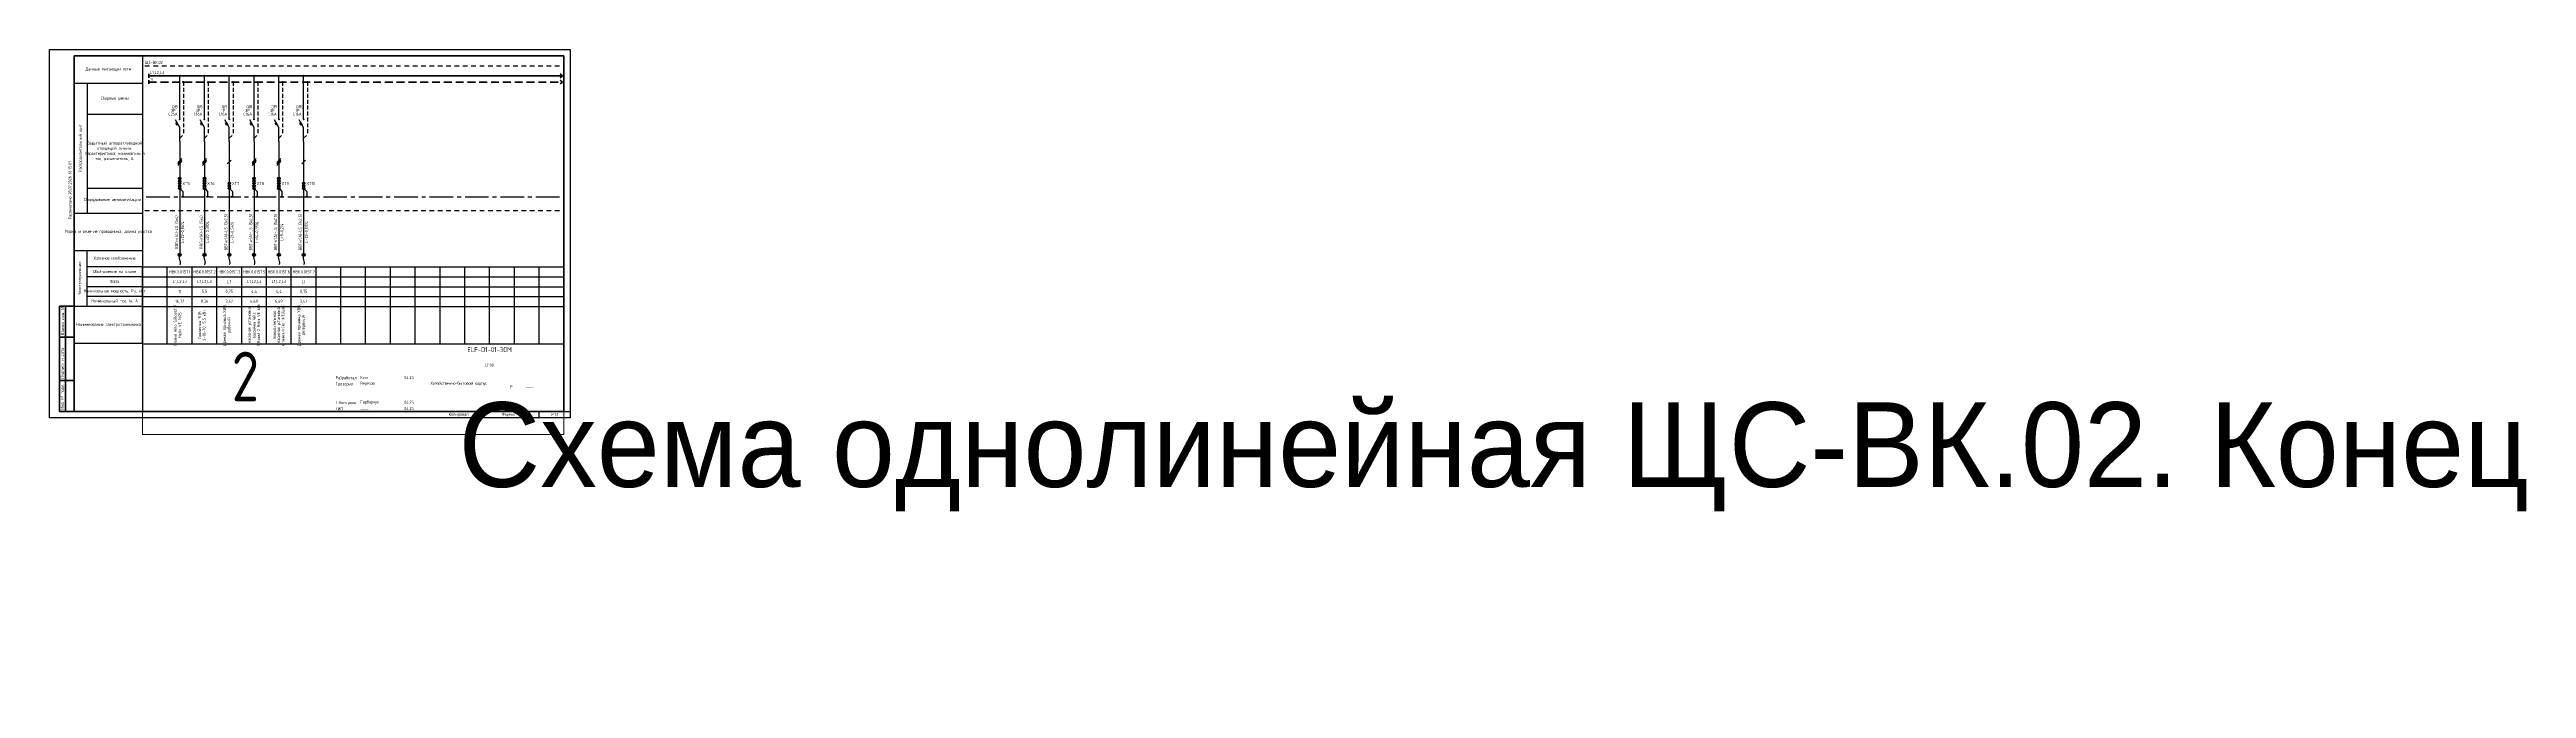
# Paper-space layout 'ЩР (2)' of a CAD drawing. Header units: millimetres. Extents: x 0 to 1998, y -218 to 297.
# The model-space entities are those that its viewports show. They can reach past a viewport. Long polylines and large blocks are cut down to what shows.
import ezdxf
from ezdxf.enums import TextEntityAlignment as Align

# ---------------------------------------------------------------- set-up
doc = ezdxf.new("R2018")
doc.units = ezdxf.units.MM
for name, pattern in [('CENTER2', [28.575, 19.05, -3.175, 3.175, -3.175]), ('HIDDEN2', [4.7625, 3.175, -1.5875]), ('JIS_02_0.7', [1.35, 0.75, -0.6])]:
    doc.linetypes.add(name, pattern=pattern)
doc.layers.add('0_UNC Defpoints ЭОМ', color=6, linetype='Continuous', plot=False)
for name, color, linetype in [('0_Рамка', 7, 'Continuous'), ('SX_BLOCKS', 7, 'Continuous'), ('SX_BOUND', 7, 'JIS_02_0.7'), ('SX_LINES', 7, 'Continuous'), ('SX_PE', 3, 'CENTER2'), ('SX_TABLE', 7, 'Continuous'), ('SX_TEXT', 7, 'Continuous')]:
    doc.layers.add(name, color=color, linetype=linetype)
doc.styles.get("Standard").update_dxf_attribs({"font": 'arial.ttf'})
doc.styles.add('SX_GOST', font='GOST2304A_0.ttf')
doc.styles.add('UNC_A', font='GOST2304A_0.ttf')
doc.styles.add('Unecom', font='GOST2304A_0.ttf', dxfattribs={"height": 2.5})
doc.styles.add('СПДС', font='isocpeur.ttf', dxfattribs={"width": 0.8, "height": 2.5})

# ---------------------------------------------------------------- blocks, each defined once
blk = doc.blocks.new('*U162')
at = {"lineweight": 60, "ltscale": 10}
for p, q in [((20, 292), (415, 292)), ((20, 5), (20, 292)), ((415, 292), (415, 5)), ((8, 90), (20, 90)), ((8, 5), (8, 90)), ((13, 90), (13, 5)), ((20, 90), (20, 5)), ((20, 90), (20, 5)), ((8, 65), (20, 65)), ((8, 30), (20, 30)), ((20, 5), (8, 5)), ((415, 5), (20, 5))]:
    blk.add_line(p, q, dxfattribs=at)
at = {"layer": '0_UNC Defpoints ЭОМ', "ltscale": 10}
blk.add_lwpolyline([(420, 0), (0, 0), (0, 297), (420, 297)], close=True, dxfattribs=at)
at = {"layer": '0_UNC Defpoints ЭОМ', "lineweight": 30}
blk.add_lwpolyline([(395, 5), (420, 5), (420, 0), (395, 0)], close=True, dxfattribs=at)
at = {"char_height": 2.5, "attachment_point": 4, "rotation": 90, "style": 'Unecom'}
for s, insert, width in [('{\\fGOST type A|b0|i1|c204|p34; }Взамен инв. №', (10.5, 65), 25), (' Подпись и дата', (10.5, 30), 35), (' Инв. № подл.', (10.5, 5), 24.419)]:
    blk.add_mtext(s, dxfattribs=dict(at, insert=insert, width=width))
at = {"style": 'Unecom'}
for s, insert, char_height, width, attachment_point, line_spacing_factor in [('ELF-D1-01-ЭОМ', (355, 55), 4, 120, 5, 2), ('D100', (355, 42.5), 2.5, 115, 5, 1.5), ('Разработал', (230.7, 32), 2.5, 20, 4, 2), ('Проверил', (230.7, 27), 2.5, 20, 4, 2), ('Ким', (250.8, 32.5), 2.5, 19.921, 4, 2), ('Вересов', (250.8, 27.5), 2.5, 19.921, 4, 2), ('04.25', (290, 32.5), 2.5, 10, 5, 2), ('Хозяйственно-бытовой корпус', (330, 27.5), 2.5, 70, 5, 1.5), ('Р', (372.5, 25), 2.5, 15, 5, 2), ('Н.Контроль', (230.7, 12), 2.5, 20, 4, 2), ('ГИП', (230.7, 7.3), 2.5, 20, 4, 2), ('----', (250.8, 7), 2.5, 19.921, 4, 2), ('Гарбарчук', (250.8, 12.5), 2.5, 19.921, 4, 2), ('04.25', (290, 12.5), 2.5, 10, 5, 2), ('04.25', (290, 7.5), 2.5, 10, 5, 2)]:
    blk.add_mtext(s, dxfattribs=dict(at, insert=insert, char_height=char_height, width=width, attachment_point=attachment_point, line_spacing_factor=line_spacing_factor))
at = {"char_height": 2.5, "attachment_point": 4, "style": 'Unecom'}
for s, insert, width in [('Формат  ', (364.9, 2.6), 50), ('\\pi1; ', (250, -133.2), 20), ('\\pi1; ', (250, -133.2), 20), ('\\pxi0.4; ', (250, -133.2), 20), ('\\pi1; ', (512.5, -218.3), 20), ('\\pi1; ', (512.5, -218.3), 20), ('\\pxi0.4; ', (512.5, -218.3), 20)]:
    blk.add_mtext(s, dxfattribs=dict(at, insert=insert, width=width))
at = {"style": 'Unecom'}
blk.add_attdef('ЛИСТ_№', text='', height=2.5, dxfattribs=at).set_placement((387.5, 25), align=Align.MIDDLE_CENTER)
blk.add_attdef('КОЛ-ВО_ЛИСТОВ', text='', height=2.5, dxfattribs=at).set_placement((404.7, 23.7), align=Align.CENTER)
at = {"lineweight": 30, "flags": 104}
blk.add_attdef('ОПИСАНИЕ_ЛИСТА', text='', height=2.5, dxfattribs=at).set_placement((329.9, 12.5), align=Align.MIDDLE_CENTER)
at = {"style": 'Unecom', "flags": 8}
blk.add_attdef('ФОРМАТ_БУМАГИ', (379.4, 1.3), '', height=2.5, dxfattribs=at)
at = {"layer": '0_Рамка', "style": 'СПДС', "width": 0.8}
blk.add_text('Распечатано 28.07.2026 18:15:01', height=2.5, rotation=90, dxfattribs=at).set_placement((16.5, 160), align=Align.MIDDLE_LEFT)
at = {"layer": 'Defpoints', "insert": (330, 2.5), "char_height": 2.5, "width": 70, "attachment_point": 5, "style": 'Unecom'}
blk.add_mtext('Копировал', dxfattribs=at)
blk = doc.blocks.new('_Боковик_схема Юником')
at = {"color": 0, "lineweight": -2, "ltscale": 3}
blk.add_lwpolyline([(0, 232), (55, 232), (55, 0), (0, 0)], close=True, dxfattribs=at)
for points in [[(0, 210), (55, 210), (55, 125), (10.3, 125)], [(10.3, 210), (10.3, 105)], [(10.3, 185), (55, 185)], [(0, 105), (55, 105)], [(0, 75), (55, 75)], [(10, 75), (10, 30)], [(10, 62), (51.8, 62)], [(10, 62), (55, 62)], [(10, 54), (55, 54)], [(10, 46), (55, 46)], [(0, 30), (55, 30)], [(10, 38), (55, 38)]]:
    blk.add_lwpolyline(points, dxfattribs=at)
at = {"color": 0, "lineweight": -2, "char_height": 2.5, "attachment_point": 5, "style": 'Unecom'}
for s, insert, width in [('Данные питающей сети', (27.5, 221), 55), ('Сборные шины', (32.6, 197.5), 44.736), ('Защитный аппарат/вводной отходящей линии.\\PХарактеристика, номинальный ток, расцепитель, А.', (32.6, 155), 44.736), ('Оборудование автоматизации', (31, 115.7), 37.884), ('Марка и сечение проводника, длина участка', (27.5, 90), 55), ('Условное изображение', (32.5, 68.5), 45), ('Номинальная мощность, Рн, кВт', (32.5, 42), 45), ('Обозначение на плане', (32.5, 58), 45), ('Фаза', (32.5, 50), 45), ('Номинальный ток, Iн, А', (32.5, 34), 45), ('Наименование электроприемника', (27.5, 15), 55)]:
    blk.add_mtext(s, dxfattribs=dict(at, insert=insert, width=width))
at = {"color": 0, "lineweight": -2, "char_height": 2.5, "attachment_point": 5, "rotation": 90, "style": 'Unecom'}
for s, insert, width in [('Распределительный щит', (5.1, 157.5), 105), ('Электроприемник', (4.6, 52.5), 45)]:
    blk.add_mtext(s, dxfattribs=dict(at, insert=insert, width=width))
blk = doc.blocks.new('SX_TCOL')
for p, q in [((-10, 62), (10, 62)), ((10, 0), (10, 62)), ((-10, 54), (10, 54)), ((-10, 46), (10, 46)), ((-10, 38), (10, 38)), ((-10, 30), (10, 30)), ((-10, 0), (10, 0))]:
    blk.add_line(p, q)
at = {"style": 'SX_GOST'}
for tag, p in [('CAB1', (-2.6, 90)), ('CAB2', (2.6, 90)), ('NAME1', (-3.6, 15)), ('NAME2', (0, 15)), ('NAME3', (3.6, 15))]:
    blk.add_attdef(tag, text='', height=2.5, rotation=90, dxfattribs=at).set_placement(p, align=Align.MIDDLE)
for tag, p in [('POW', (0, 42)), ('LINE', (0, 58)), ('PH', (0, 50)), ('CUR', (0, 34))]:
    blk.add_attdef(tag, text='', height=2.5, dxfattribs=at).set_placement(p, align=Align.MIDDLE)
blk = doc.blocks.new('*U395')
at = {"lineweight": 40}
for p, q in [((333.9, 0), (331.9, 1.5)), ((333.9, 0), (331.9, -1.5)), ((333.9, -5), (331.9, -3.5)), ((333.9, -5), (331.9, -6.5))]:
    blk.add_line(p, q, dxfattribs=at)
at = {"linetype": 'ByBlock', "lineweight": 40}
for points in [[(0, 1.5), (0, -1.5)], [(0, 0), (333.9, 0)], [(0, -3.5), (0, -6.5)]]:
    blk.add_lwpolyline(points, dxfattribs=at)
at = {"color": 4, "linetype": 'HIDDEN2', "lineweight": 40, "ltscale": 2}
blk.add_lwpolyline([(0, -5), (333.9, -5)], dxfattribs=at)
at = {"insert": (1.2, -1.6), "char_height": 2.5, "attachment_point": 1, "style": 'UNC_A'}
blk.add_mtext_dynamic_manual_height_columns('N', width=3.844, gutter_width=12.5, heights=[0], dxfattribs=at)
at = {"style": 'UNC_A'}
blk.add_attdef('ЛИНИЯ', (1, 1.5), '', height=2.5, dxfattribs=at)
blk = doc.blocks.new('*U397')
at = {"lineweight": 40}
for p, q in [((268.3, 0), (266.3, 1.5)), ((268.3, 0), (266.3, -1.5)), ((268.3, -5), (266.3, -3.5)), ((268.3, -5), (266.3, -6.5))]:
    blk.add_line(p, q, dxfattribs=at)
at = {"linetype": 'ByBlock', "lineweight": 40}
for points in [[(0, 1.5), (0, -1.5)], [(0, 0), (268.3, 0)], [(0, -3.5), (0, -6.5)]]:
    blk.add_lwpolyline(points, dxfattribs=at)
at = {"color": 4, "linetype": 'HIDDEN2', "lineweight": 40, "ltscale": 2}
blk.add_lwpolyline([(0, -5), (268.3, -5)], dxfattribs=at)
at = {"insert": (1.2, -1.6), "char_height": 2.5, "attachment_point": 1, "style": 'UNC_A'}
blk.add_mtext_dynamic_manual_height_columns('N', width=3.844, gutter_width=12.5, heights=[0], dxfattribs=at)
at = {"style": 'UNC_A'}
blk.add_attdef('ЛИНИЯ', (1, 1.5), '', height=2.5, dxfattribs=at)
blk = doc.blocks.new('*U402')
for p, q in [((0, -36.3), (0, -1.2)), ((0, -42.8), (-3.5, -36.7)), ((-0.4, -36.6), (0.4, -35.9)), ((0.4, -36.6), (-0.4, -35.9)), ((0, -54.3), (0, -42.8))]:
    blk.add_line(p, q)
at = {"color": 4, "linetype": 'HIDDEN2'}
for p in [(3, -6.2), (0, -51.6)]:
    blk.add_line(p, (3, -48.6), dxfattribs=at)
blk.add_lwpolyline([(-2.1, -41.1), (-3.1, -39.4), (-2.3, -38.9), (-1.3, -40.6)], close=True)
for centre in [(0, -1.2), (3, -6.2)]:
    blk.add_circle(centre, 0.5)
at = {"insert": (-6.2, -24.9), "char_height": 2.5, "attachment_point": 1, "style": 'Unecom'}
blk.add_mtext_dynamic_manual_height_columns('\\pxql;QF', width=5.707, gutter_width=12.5, heights=[4.37], dxfattribs=at)
at = {"style": 'Unecom'}
for tag, p in [('P', (-3.4, -30.4)), ('A', (-1.7, -33.3))]:
    blk.add_attdef(tag, text='', height=2.5, dxfattribs=at).set_placement(p, align=Align.RIGHT)
blk.add_attdef('N', (-3.2, -27.4), '', height=2.5, dxfattribs=at)
blk = doc.blocks.new('XT')
at = {"color": 32, "true_color": 0xcd6928}
for p, q in [((0.8, 0), (-1, -1.8)), ((1, -0.2), (-0.8, -2))]:
    blk.add_line(p, q, dxfattribs=at)
at = {"color": 5}
for p, q in [((0.8, -2), (-1, -3.8)), ((1, -2.2), (-0.8, -4))]:
    blk.add_line(p, q, dxfattribs=at)
at = {"color": 32, "true_color": 0xcd6928}
blk.add_circle((0, -1), 1, dxfattribs=at)
at = {"color": 5}
blk.add_circle((0, -3), 1, dxfattribs=at)
at = {"style": 'UNC_A'}
blk.add_attdef('1', (1.7, 0.1), '', height=2.5, dxfattribs=at)
blk = doc.blocks.new('SX_XTPE')
at = {"color": 3}
for p, q in [((0.753, 1.003), (-1.003, -0.753)), ((1.003, 0.753), (-0.753, -1.003))]:
    blk.add_line(p, q, dxfattribs=at)
blk.add_circle((0, 0), 1, dxfattribs=at)
blk = doc.blocks.new('SX_XT3')
at = {"color": 32, "true_color": 0xcd6928}
for p, q in [((0.7533, 4.0033), (-1.0033, 2.2467)), ((0.7533, 2.0033), (-1.0033, 0.2467)), ((1.0033, 3.7533), (-0.7533, 1.9967)), ((1.0033, 1.7533), (-0.7533, -0.0033))]:
    blk.add_line(p, q, dxfattribs=at)
for centre in [(0, 3), (0, 1)]:
    blk.add_circle(centre, 1, dxfattribs=at)
blk = doc.blocks.new('Вывод')
h = blk.add_hatch()
h.set_pattern_fill('ANGLE', color=0)
h.set_pattern_definition([(0, (-2.5674, 3.856), (0, 6.985), [5.08, -1.905]), (90, (-2.5674, 3.856), (-6.985, 4e-16), [5.08, -1.905])])
h.paths.add_polyline_path([(1.25, -1.25, 1), (-1.25, -1.25, 1)])
at = {"linetype": 'ByBlock'}
h = blk.add_hatch(color=0, dxfattribs=at)
h.dxf.hatch_style = 1
h.paths.add_polyline_path([(1.25, -1.25, 1), (-1.25, -1.25, 1)])
at = {"color": 0, "linetype": 'ByBlock'}
blk.add_circle((0, -1.25), 1.25, dxfattribs=at)
at = {"color": 0, "linetype": 'ByBlock', "start_tangent": (-6.3228646, -7.646578), "end_tangent": (-7.7328518, -9.9846907)}
blk.add_spline([(0, -1.25), (0, -9.25)], degree=3, dxfattribs=at)

msp = doc.modelspace()

# ---------------------------------------------------------------- linework, layer by layer
at = {"color": 6}
for points in [[(395, 1578), (55, 1578), (55, 1291), (395, 1291), (395, 1578)], [(735, 1578), (395, 1578), (395, 1291), (735, 1291), (735, 1578)], [(1075, 1578), (735, 1578), (735, 1291), (1075, 1291), (1075, 1578)]]:
    msp.add_lwpolyline(points, dxfattribs=at)
at = {"layer": 'SX_BOUND', "ltscale": 5}
for p, q in [((397, 1569.9), (733, 1569.9)), ((397, 1453.2), (733, 1453.2))]:
    msp.add_line(p, q, dxfattribs=at)
at = {"layer": 'SX_LINES'}
for p, q in [((425, 1508.7), (425, 1476)), ((445, 1508.7), (445, 1476)), ((465, 1508.7), (465, 1476)), ((485, 1508.7), (485, 1476)), ((505, 1508.7), (505, 1476)), ((525, 1508.7), (525, 1476)), ((423.4, 1492), (426.6, 1495.2)), ((423.4, 1490.7), (426.6, 1493.9)), ((423.4, 1489.4), (426.6, 1492.6)), ((443.4, 1492), (446.6, 1495.2)), ((443.4, 1490.7), (446.6, 1493.9)), ((443.4, 1489.4), (446.6, 1492.6)), ((463.4, 1490.7), (466.6, 1493.9)), ((483.4, 1492), (486.6, 1495.2)), ((483.4, 1490.7), (486.6, 1493.9)), ((483.4, 1489.4), (486.6, 1492.6)), ((503.4, 1492), (506.6, 1495.2)), ((503.4, 1490.7), (506.6, 1493.9)), ((503.4, 1489.4), (506.6, 1492.6)), ((523.4, 1490.7), (526.6, 1493.9)), ((425, 1470), (425, 1418.7)), ((445, 1470), (445, 1418.7)), ((465, 1470), (465, 1418.7)), ((485, 1470), (485, 1418.7)), ((505, 1470), (505, 1418.7)), ((525, 1470), (525, 1418.7))]:
    msp.add_line(p, q, dxfattribs=at)
at = {"layer": 'SX_PE'}
for p, q in [((126.1, 1464.3), (394, 1464.3)), ((398, 1464.3), (734, 1464.3)), ((425.7, 1470.3), (427.5, 1468.5)), ((427.5, 1468.5), (427.5, 1464.3)), ((445.7, 1470.3), (447.5, 1468.5)), ((447.5, 1468.5), (447.5, 1464.3)), ((465.7, 1470.3), (467.5, 1468.5)), ((467.5, 1468.5), (467.5, 1464.3)), ((485.7, 1470.3), (487.5, 1468.5)), ((487.5, 1468.5), (487.5, 1464.3)), ((505.7, 1470.3), (507.5, 1468.5)), ((507.5, 1468.5), (507.5, 1464.3)), ((525.7, 1470.3), (527.5, 1468.5)), ((527.5, 1468.5), (527.5, 1464.3))]:
    msp.add_line(p, q, dxfattribs=at)
for centre in [(427.5, 1464.3), (447.5, 1464.3), (467.5, 1464.3), (487.5, 1464.3), (507.5, 1464.3), (527.5, 1464.3)]:
    msp.add_circle(centre, 0.5, dxfattribs=at)

# ---------------------------------------------------------------- block references
at = {"layer": 'SX_BLOCKS'}
for p, values in [((425, 1563), {'N': '5', 'P': '3P', 'A': 'C25А'}), ((445, 1563), {'N': '6', 'P': '3P', 'A': 'C16А'}), ((465, 1563), {'N': '7', 'P': '1P', 'A': 'C16А'}), ((485, 1563), {'N': '8', 'P': '3P', 'A': 'C16А'}), ((505, 1563), {'N': '9', 'P': '3P', 'A': 'C16А'}), ((525, 1563), {'N': '10', 'P': '1P', 'A': 'C16А'})]:
    msp.add_blockref('*U402', p, dxfattribs=at).add_auto_attribs(values)
for name, p in [('SX_XT3', (425, 1476)), ('SX_XT3', (445, 1476)), ('SX_XT3', (485, 1476)), ('SX_XT3', (505, 1476)), ('SX_XTPE', (425, 1471)), ('SX_XTPE', (445, 1471)), ('SX_XTPE', (465, 1471)), ('SX_XTPE', (485, 1471)), ('SX_XTPE', (505, 1471)), ('SX_XTPE', (525, 1471))]:
    msp.add_blockref(name, p, dxfattribs=at)
ref = msp.add_blockref('XT', (425, 1476), dxfattribs=at)
ref.add_attrib('1', 'XT5', (427.2, 1473.7), dxfattribs={"layer": '0', "height": 2.5, "style": 'UNC_A'})
ref = msp.add_blockref('XT', (445, 1476), dxfattribs=at)
ref.add_attrib('1', 'XT6', (447.2, 1473.7), dxfattribs={"layer": '0', "height": 2.5, "style": 'UNC_A'})
ref = msp.add_blockref('XT', (465, 1476), dxfattribs=at)
ref.add_attrib('1', 'XT7', (467.2, 1473.7), dxfattribs={"layer": '0', "height": 2.5, "style": 'UNC_A'})
ref = msp.add_blockref('XT', (485, 1476), dxfattribs=at)
ref.add_attrib('1', 'XT8', (487.2, 1473.7), dxfattribs={"layer": '0', "height": 2.5, "style": 'UNC_A'})
ref = msp.add_blockref('XT', (505, 1476), dxfattribs=at)
ref.add_attrib('1', 'XT9', (507.2, 1473.7), dxfattribs={"layer": '0', "height": 2.5, "style": 'UNC_A'})
ref = msp.add_blockref('XT', (525, 1476), dxfattribs=at)
ref.add_attrib('1', 'XT10', (527.2, 1473.7), dxfattribs={"layer": '0', "height": 2.5, "style": 'UNC_A'})
at = {"layer": 'SX_BLOCKS', "color": 244, "true_color": 0x991b1e}
for p in [(425, 1418.7), (445, 1418.7), (465, 1418.7), (485, 1418.7), (505, 1418.7), (525, 1418.7)]:
    msp.add_blockref('Вывод', p, dxfattribs=at)
at = {"layer": 'SX_LINES'}
for name, p in [('*U397', (125.7, 1561.8)), ('*U395', (400, 1561.8))]:
    msp.add_blockref(name, p, dxfattribs=at).add_auto_attribs({'ЛИНИЯ': 'L1,L2,L3'})
at = {"layer": 'SX_TABLE'}
for p, values in [((425, 1345.7), {'NAME1': 'Полив Wilo SiBoost 2', 'NAME2': 'Helix VE 1605', 'CUR': '16,72', 'POW': '11', 'PH': 'L1,L2,L3', 'LINE': 'НВК.0.015Т.1', 'CAB1': 'ВВГнг(А)-LS (5х4)', 'CAB2': 'L=22-0,86%'}), ((445, 1345.7), {'NAME1': 'Скважина ЭЦВ', 'NAME2': '6-18-70, 5,5 кВт', 'CUR': '8,36', 'POW': '5,5', 'PH': 'L1,L2,L3', 'LINE': 'НВК.0.015Т.2', 'CAB1': 'ВВГнг(А)-LS (5х4)', 'CAB2': 'L=20-0,39%'})]:
    msp.add_blockref('SX_TCOL', p, dxfattribs=at).add_auto_attribs(values)
ref = msp.add_blockref('SX_TCOL', (465, 1345.7), dxfattribs=at)
ref.add_attrib('NAME1', 'Дренаж приямка ХВО,', dxfattribs={"layer": '0', "height": 2.5, "rotation": 90, "style": 'SX_GOST', "width": 0.990897}).set_placement((461.4, 1360.7), align=Align.MIDDLE)
ref.add_attrib('NAME2', 'рабочий', dxfattribs={"layer": '0', "height": 2.5, "rotation": 90, "style": 'SX_GOST'}).set_placement((465, 1360.7), align=Align.MIDDLE)
ref.add_attrib('CUR', '3,42', dxfattribs={"layer": '0', "height": 2.5, "style": 'SX_GOST'}).set_placement((465, 1379.7), align=Align.MIDDLE)
ref.add_attrib('POW', '0,75', dxfattribs={"layer": '0', "height": 2.5, "style": 'SX_GOST'}).set_placement((465, 1387.7), align=Align.MIDDLE)
ref.add_attrib('PH', 'L3', dxfattribs={"layer": '0', "height": 2.5, "style": 'SX_GOST'}).set_placement((465, 1395.7), align=Align.MIDDLE)
ref.add_attrib('LINE', 'НВК.0.015Т.3', dxfattribs={"layer": '0', "height": 2.5, "style": 'SX_GOST'}).set_placement((465, 1403.7), align=Align.MIDDLE)
ref.add_attrib('CAB1', 'ВВГнг(А)-LS (3х2,5)', dxfattribs={"layer": '0', "height": 2.5, "rotation": 90, "style": 'SX_GOST'}).set_placement((462.4, 1435.7), align=Align.MIDDLE)
ref.add_attrib('CAB2', 'L=21-0,54%', dxfattribs={"layer": '0', "height": 2.5, "rotation": 90, "style": 'SX_GOST'}).set_placement((467.6, 1435.7), align=Align.MIDDLE)
ref = msp.add_blockref('SX_TCOL', (485, 1345.7), dxfattribs=at)
ref.add_attrib('NAME1', 'насосная установка', dxfattribs={"layer": '0', "height": 2.5, "rotation": 90, "style": 'SX_GOST'}).set_placement((481.4, 1360.7), align=Align.MIDDLE)
ref.add_attrib('NAME2', 'бассейна Wilo', dxfattribs={"layer": '0', "height": 2.5, "rotation": 90, "style": 'SX_GOST'}).set_placement((485, 1360.7), align=Align.MIDDLE)
ref.add_attrib('NAME3', 'SiBoost 2 Helix VE 606', dxfattribs={"layer": '0', "height": 2.5, "rotation": 90, "style": 'SX_GOST', "width": 0.952421}).set_placement((488.6, 1360.7), align=Align.MIDDLE)
ref.add_attrib('CUR', '6,69', dxfattribs={"layer": '0', "height": 2.5, "style": 'SX_GOST'}).set_placement((485, 1379.7), align=Align.MIDDLE)
ref.add_attrib('POW', '4,4', dxfattribs={"layer": '0', "height": 2.5, "style": 'SX_GOST'}).set_placement((485, 1387.7), align=Align.MIDDLE)
ref.add_attrib('PH', 'L1,L2,L3', dxfattribs={"layer": '0', "height": 2.5, "style": 'SX_GOST'}).set_placement((485, 1395.7), align=Align.MIDDLE)
ref.add_attrib('LINE', 'НВК.0.015Т.5', dxfattribs={"layer": '0', "height": 2.5, "style": 'SX_GOST'}).set_placement((485, 1403.7), align=Align.MIDDLE)
ref.add_attrib('CAB1', 'ВВГнг(А)-LS (5х2,5)', dxfattribs={"layer": '0', "height": 2.5, "rotation": 90, "style": 'SX_GOST'}).set_placement((482.4, 1435.7), align=Align.MIDDLE)
ref.add_attrib('CAB2', 'L=14-0,35%', dxfattribs={"layer": '0', "height": 2.5, "rotation": 90, "style": 'SX_GOST'}).set_placement((487.6, 1435.7), align=Align.MIDDLE)
ref = msp.add_blockref('SX_TCOL', (505, 1345.7), dxfattribs=at)
ref.add_attrib('NAME1', 'повысительная', dxfattribs={"layer": '0', "height": 2.5, "rotation": 90, "style": 'SX_GOST'}).set_placement((501.4, 1360.7), align=Align.MIDDLE)
ref.add_attrib('NAME2', 'насосная установка', dxfattribs={"layer": '0', "height": 2.5, "rotation": 90, "style": 'SX_GOST'}).set_placement((505, 1360.7), align=Align.MIDDLE)
ref.add_attrib('NAME3', 'хоз-питьевой воды Wilo SiBoost 2 Helix VE 606, рабочий', dxfattribs={"layer": '0', "height": 2.5, "rotation": 90, "style": 'SX_GOST', "width": 0.374927}).set_placement((508.6, 1360.7), align=Align.MIDDLE)
ref.add_attrib('CUR', '6,69', dxfattribs={"layer": '0', "height": 2.5, "style": 'SX_GOST'}).set_placement((505, 1379.7), align=Align.MIDDLE)
ref.add_attrib('POW', '4,4', dxfattribs={"layer": '0', "height": 2.5, "style": 'SX_GOST'}).set_placement((505, 1387.7), align=Align.MIDDLE)
ref.add_attrib('PH', 'L1,L2,L3', dxfattribs={"layer": '0', "height": 2.5, "style": 'SX_GOST'}).set_placement((505, 1395.7), align=Align.MIDDLE)
ref.add_attrib('LINE', 'НВК.0.015Т.6', dxfattribs={"layer": '0', "height": 2.5, "style": 'SX_GOST'}).set_placement((505, 1403.7), align=Align.MIDDLE)
ref.add_attrib('CAB1', 'ВВГнг(А)-LS (5х2,5)', dxfattribs={"layer": '0', "height": 2.5, "rotation": 90, "style": 'SX_GOST'}).set_placement((502.4, 1435.7), align=Align.MIDDLE)
ref.add_attrib('CAB2', 'L=8-0,2%', dxfattribs={"layer": '0', "height": 2.5, "rotation": 90, "style": 'SX_GOST'}).set_placement((507.6, 1435.7), align=Align.MIDDLE)
ref = msp.add_blockref('SX_TCOL', (525, 1345.7), dxfattribs=at)
ref.add_attrib('NAME1', 'Дренаж приямка ХВО,', dxfattribs={"layer": '0', "height": 2.5, "rotation": 90, "style": 'SX_GOST', "width": 0.990897}).set_placement((521.4, 1360.7), align=Align.MIDDLE)
ref.add_attrib('NAME2', 'резервный', dxfattribs={"layer": '0', "height": 2.5, "rotation": 90, "style": 'SX_GOST'}).set_placement((525, 1360.7), align=Align.MIDDLE)
ref.add_attrib('CUR', '3,42', dxfattribs={"layer": '0', "height": 2.5, "style": 'SX_GOST'}).set_placement((525, 1379.7), align=Align.MIDDLE)
ref.add_attrib('POW', '0,75', dxfattribs={"layer": '0', "height": 2.5, "style": 'SX_GOST'}).set_placement((525, 1387.7), align=Align.MIDDLE)
ref.add_attrib('PH', 'L1', dxfattribs={"layer": '0', "height": 2.5, "style": 'SX_GOST'}).set_placement((525, 1395.7), align=Align.MIDDLE)
ref.add_attrib('LINE', 'НВК.0.015Т.7', dxfattribs={"layer": '0', "height": 2.5, "style": 'SX_GOST'}).set_placement((525, 1403.7), align=Align.MIDDLE)
ref.add_attrib('CAB1', 'ВВГнг(А)-LS (3х2,5)', dxfattribs={"layer": '0', "height": 2.5, "rotation": 90, "style": 'SX_GOST'}).set_placement((522.4, 1435.7), align=Align.MIDDLE)
ref.add_attrib('CAB2', 'L=23-0,59%', dxfattribs={"layer": '0', "height": 2.5, "rotation": 90, "style": 'SX_GOST'}).set_placement((527.6, 1435.7), align=Align.MIDDLE)
for p in [(385, 1345.7), (405, 1345.7), (545, 1345.7), (565, 1345.7), (585, 1345.7), (605, 1345.7), (625, 1345.7), (645, 1345.7), (665, 1345.7), (685, 1345.7), (705, 1345.7), (725, 1345.7), (745, 1345.7)]:
    msp.add_blockref('SX_TCOL', p, dxfattribs=at)

# ---------------------------------------------------------------- texts
at = {"layer": 'Defpoints', "color": 6, "insert": (467, 1339.3), "char_height": 40, "attachment_point": 1, "style": 'Unecom'}
msp.add_mtext_dynamic_manual_height_columns('2', width=99.921, gutter_width=12.5, heights=[0], dxfattribs=at)
at = {"layer": 'SX_TEXT', "style": 'SX_GOST'}
msp.add_text('ЩC-ВК.02', height=2.5, dxfattribs=at).set_placement((397, 1571.4))

psp = doc.layouts.new('ЩР (2)')

# ---------------------------------------------------------------- block references
at = {"ltscale": 100}
ref = psp.add_blockref('*U162', (0, 0), dxfattribs=at)
ref.add_attrib('ФОРМАТ_БУМАГИ', 'А3', (379.4, 1.3), dxfattribs={"height": 2.5, "style": 'Unecom'})
ref.add_attrib('ЛИСТ_№', '----', dxfattribs={"height": 2.5, "style": 'Unecom'}).set_placement((387.5, 25), align=Align.MIDDLE_CENTER)
lines = psp.add_mtext('Схема однолинейная ЩС-ВК.02. Конец', dxfattribs={"insert": (329.9, 12.5), "char_height": 68.284, "attachment_point": 1})
ref.add_attrib('ОПИСАНИЕ_ЛИСТА', '', (329.9, 12.5), dxfattribs={"flags": 104}).embed_mtext(lines)
at = {"lineweight": -3}
psp.add_blockref('_Боковик_схема Юником', (20, 60), dxfattribs=at)

# ---------------------------------------------------------------- texts
at = {"insert": (407.5, 2.5), "char_height": 2.5, "width": 25, "attachment_point": 5, "line_spacing_factor": 2, "style": 'Unecom'}
psp.add_mtext('М1:1', dxfattribs=at)

# ---------------------------------------------------------------- viewports
at = {"layer": 'Defpoints', "color": 6}
psp.add_viewport(center=(245, 139.3), size=(340, 305.449), view_center_point=(565, 1425.3), view_height=305.449, dxfattribs=at)

doc.saveas('drawing.dxf')
